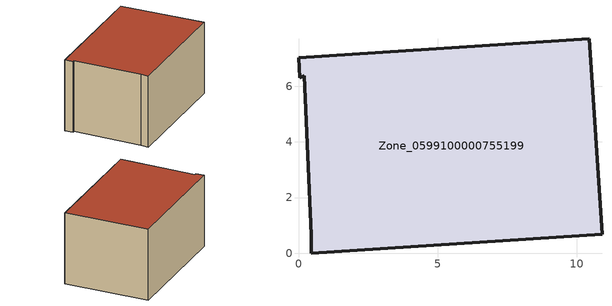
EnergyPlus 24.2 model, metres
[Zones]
Zone_0599100000755199
 floor ground (C_G): 0.2,6.38 0.05,6.3 0,7.03 10.45,7.71 10.91,0.68 0.46,0 0.45,0.65 z0
 wall outside (C_F): 0.45,0.65 0.46,0 10.91,0.68 10.45,7.71 0,7.03 0.05,6.3 0.2,6.38 0.45,0.65 z0:6.05
 roof outside (C_R): 0.05,6.3 0.2,6.38 0.45,0.65 0.46,0 10.91,0.68 10.45,7.71 0,7.03 z6.05
[BUILDING]
Pand.0599100000755199: North Axis=0; Terrain=City; Loads Convergence Tolerance Value=0.04; Temperature Convergence Tolerance Value=0.4; Solar Distribution=FullExterior; Maximum Number of Warmup Days=25; Minimum Number of Warmup Days=1
[Site:Location]
Rotterdam.The.Hague.AP_ZH_NLD Design_Conditions: Latitude=51.96; Longitude=4.45; Time Zone=1; Elevation=-4.5
[SITE:GROUNDTEMPERATURE:BUILDINGSURFACE]
18, 18, 18, 18, 18, 18, 18, 18, 18, 18, 18, 18
[MATERIAL] Thermal Absorptance=0.9; Solar Absorptance=0.7; Visible Absorptance=0.7
Name | Roughness | Thickness | Conductivity | Density | Specific Heat
G.TI.2006-2014 | MediumSmooth | 0.15 | 0.06 | 540 | 1210
F.TI.2006-2014 | Rough | 0.3 | 0.12 | 1920 | 840
R.TI.2006-2014 | MediumRough | 0.2 | 0.08 | 1500 | 1000
[CONSTRUCTION]
C_G: G.TI.2006-2014
C_F: F.TI.2006-2014
C_R: R.TI.2006-2014
[ZONE]
Zone_0599100000755199: Type=1; Multiplier=1; Ceiling Height=Autocalculate; Volume=Autocalculate; Floor Area=autocalculate; Part of Total Floor Area=Yes
[ZONEINFILTRATION:DESIGNFLOWRATE]
Infil_Zone_0599100000755199: Zone or ZoneList or Space or SpaceList=Zone_0599100000755199; Schedule=AlwaysOn; Design Flow Rate Calculation Method=Flow/Area; Flow Rate per Floor Area=0.0015; Constant Term Coefficient=1; Temperature Term Coefficient=0; Velocity Term Coefficient=0; Velocity Squared Term Coefficient=0
[HVACTEMPLATE:ZONE:IDEALLOADSAIRSYSTEM]
Zone_0599100000755199: Maximum Heating Supply Air Temperature=50; Minimum Cooling Supply Air Temperature=13; Maximum Heating Supply Air Humidity Ratio=0.0156; Minimum Cooling Supply Air Humidity Ratio=0.0077; Heating Limit=NoLimit; Cooling Limit=NoLimit; Dehumidification Control Type=ConstantSensibleHeatRatio; Cooling Sensible Heat Ratio=0.7; Dehumidification Setpoint=60; Humidification Control Type=None; Humidification Setpoint=30; Outdoor Air Method=None; Outdoor Air Flow Rate per Person=0.00944; Outdoor Air Flow Rate per Zone Floor Area=0; Outdoor Air Flow Rate per Zone=0; Demand Controlled Ventilation Type=None; Outdoor Air Economizer Type=NoEconomizer; Heat Recovery Type=None; Sensible Heat Recovery Effectiveness=0.7; Latent Heat Recovery Effectiveness=0.65
[ZONECONTROL:THERMOSTAT]
ThermostatControl_Zone_0599100000755199: Zone or ZoneList=Zone_0599100000755199; Control Type Schedule=DualSetpointControlType; Control 1=Thermostat_Zone_0599100000755199; Temperature Difference Between Cutout And Setpoint=0
[THERMOSTATSETPOINT:DUALSETPOINT]
Thermostat_Zone_0599100000755199: Heating Setpoint Temperature Schedule=HeatingSetpoint_Zone_0599100000755199; Cooling Setpoint Temperature Schedule=CoolingSetpoint_Zone_0599100000755199
[SCHEDULE:COMPACT]
HeatingSetpoint_Zone_0599100000755199: Through: 12/31, For: AllDays, Until: 24:00, 21
CoolingSetpoint_Zone_0599100000755199: Through: 12/31, For: AllDays, Until: 24:00, 24
DualSetpointControlType: Through: 12/31, For: AllDays, Until: 24:00, 4
AlwaysOn: Through: 12/31, For: AllDays, Until: 24:00, 1
